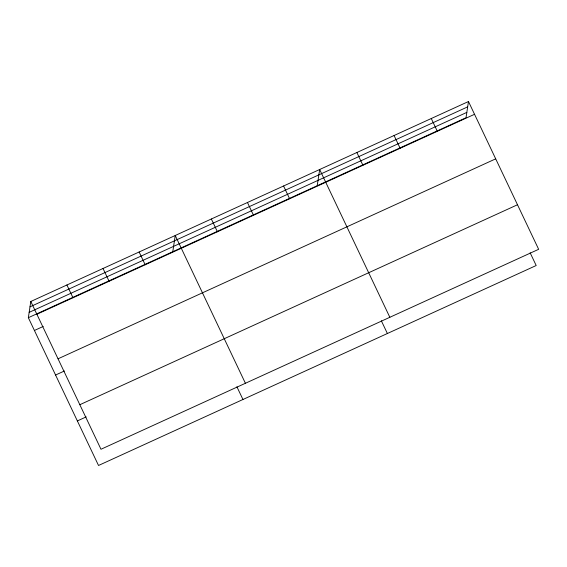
<?xml version="1.0" encoding="UTF-8"?>
<svg xmlns="http://www.w3.org/2000/svg" width="567" height="567" viewBox="0 0 567 567"><rect width="100%" height="100%" fill="white"/><g stroke="black" fill="none" stroke-linecap="round" stroke-linejoin="round"><path stroke-width="0.85" d="M530.145 252.79L536.191 265.519L98.523 465.479L28.35 317.697L30.809 301.481L468.477 101.521L538.65 249.303L100.983 449.262L30.809 301.481M172.779 251.713L175.238 235.496L245.412 383.278M317.208 185.728L319.675 169.505L389.841 317.286M468.477 101.521L466.017 117.738L28.35 317.697M30.001 306.832L467.669 106.872M29.165 312.346L466.832 112.386M36.876 314.26L474.544 114.293M34.417 330.476L43.241 326.443M58.032 358.812L495.7 158.845M55.573 375.028L64.397 370.995M79.827 404.71L517.494 204.751M77.367 420.927L86.191 416.894M431.274 118.517L437.341 131.289M394.072 135.513L400.139 148.292M356.877 152.509L362.937 165.288M381.336 320.773L387.381 333.502M283.564 186.004L289.631 198.776M247.46 202.504L253.52 215.276M211.349 218.997L217.416 231.775M236.907 386.765L242.952 399.494M139.135 251.989L145.202 264.768M103.024 268.489L109.091 281.26M66.92 284.988L72.987 297.76"/></g></svg>
